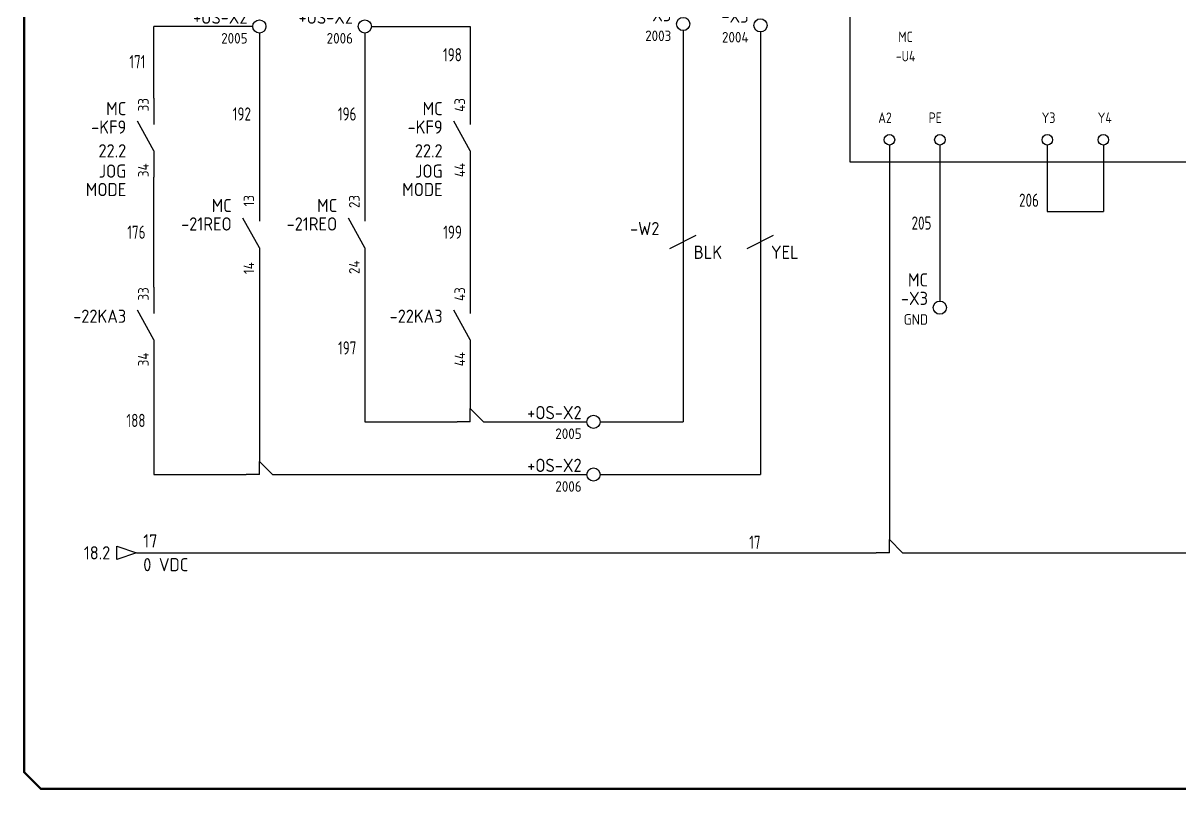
# Model space of a CAD drawing. Header units: millimetres. Extents: x 0 to 840, y 0 to 593.
# Drawn here: x 0.4 to 439.1, y 0.4 to 291.2 of the extents above; entities that cross this region are included whole.
import ezdxf
from ezdxf.enums import TextEntityAlignment as Align

# ---------------------------------------------------------------- set-up
doc = ezdxf.new("R2010")
doc.units = ezdxf.units.MM
doc.header["$LTSCALE"] = 10
doc.header["$MEASUREMENT"] = 0
for name, color, linetype in [('DESC', 150, 'Continuous'), ('DESCCHILD', 7, 'Continuous'), ('GRN_1.0mm^2', 3, 'Continuous'), ('GRN_2.5mm^2', 3, 'Continuous'), ('GRY_1.5mm^2', 9, 'Continuous'), ('LOC', 8, 'Continuous'), ('MISC', 7, 'Continuous'), ('RED_1.0mm^2', 1, 'Continuous'), ('SYMS', 7, 'Continuous'), ('TAGS', 150, 'Continuous'), ('TERMS', 123, 'Continuous'), ('TITLE', 7, 'Continuous'), ('WIRENO', 72, 'Continuous'), ('WIREREF_DEST', 52, 'Continuous'), ('XREF', 7, 'Continuous'), ('XREFCHILD', 134, 'Continuous'), ('YEL_1.0mm^2', 2, 'Continuous')]:
    doc.layers.add(name, color=color, linetype=linetype)
doc.styles.add('ITALIC', font='ITALIC')
doc.styles.add('SIMPLEX', font='simplex')
doc.styles.add('WD_IEC', font='isocp2.shx', dxfattribs={"width": 0.9, "height": 4})

# ---------------------------------------------------------------- blocks, each defined once
blk = doc.blocks.new('VDV1_25')
for p, q in [((237.14, 48.12), (237.14, 51.12)), ((256.39, 48.12), (256.39, 51.12)), ((277.39, 48.12), (277.39, 51.12)), ((298.39, 48.12), (298.39, 51.12)), ((237.14, 30.12), (232.64, 48.12)), ((256.39, 30.12), (251.89, 48.12)), ((277.39, 30.12), (272.89, 48.12)), ((298.39, 30.12), (293.89, 48.12)), ((237.14, 27.12), (237.14, 30.12)), ((256.39, 27.12), (256.39, 30.12)), ((277.39, 27.12), (277.39, 30.12)), ((298.39, 27.12), (298.39, 30.12))]:
    blk.add_line(p, q)
for centre in [(14.88, 72.25), (34.25, 72.25), (55.25, 72.25), (74.38, 72.25), (95.62, 72.25), (116.62, 72.25), (158.62, 72.25), (197.12, 72.25), (217.78, 72.26), (237.14, 72.25), (256.5, 72.25), (277.38, 72.25), (298.62, 72.25), (319.62, 72.25), (14.88, 8.5), (34, 8.5), (74.75, 8.5), (96, 8.5), (237.12, 8.5), (256.25, 8.5), (277.5, 8.5), (298.38, 8.5), (320, 8.5)]:
    blk.add_circle(centre, 2)
at = {"layer": 'SYMS'}
for p, q in [((0, 80.75), (337, 80.75)), ((0, 0), (0, 80.75)), ((337, 80.75), (337, 0)), ((237.14, 51.12), (237.14, 70.25)), ((256.39, 51.12), (256.39, 70.25)), ((277.39, 51.12), (277.39, 70.25)), ((298.39, 51.12), (298.39, 70.25)), ((237.14, 27.12), (237.12, 10.5)), ((256.39, 27.12), (256.38, 10.5)), ((277.39, 27.12), (277.38, 10.5)), ((298.39, 27.12), (298.38, 10.5)), ((337, 0), (0, 0))]:
    blk.add_line(p, q, dxfattribs=at)
at = {"style": 'WD_IEC', "flags": 1}
for tag, p, height in [('X4TERM01', (12.88, 72.25), 0.256), ('X2TERM01', (14.88, 74.25), 0.256), ('X2TERM02', (34.25, 74.25), 0.256), ('X2TERM03', (55.25, 74.25), 0.256), ('X2TERM04', (74.38, 74.25), 0.256), ('X2TERM05', (95.62, 74.25), 0.256), ('X2TERM06', (116.62, 74.25), 0.256), ('X2TERM07', (158.62, 74.25), 0.256), ('X2TERM08', (197.12, 74.25), 0.256), ('X2TERM09', (217.78, 74.26), 0.256), ('X2TERM10', (237.14, 74.25), 0.256), ('X2TERM11', (256.5, 74.25), 0.256), ('X2TERM12', (277.38, 74.25), 0.256), ('X2TERM13', (298.62, 74.25), 0.256), ('X2TERM14', (319.62, 74.25), 0.256), ('X1TERM14', (321.62, 72.25), 0.256), ('X4TERM15', (12.88, 8.5), 0.256), ('X8TERM15', (14.88, 6.5), 0.256), ('X8TERM16', (34, 6.5), 0.256), ('X8TERM17', (74.75, 6.5), 0.256), ('X8TERM18', (96, 6.5), 0.256), ('X8TERM19', (237.12, 6.5), 0.256), ('X8TERM20', (256.25, 6.5), 0.256), ('X8TERM21', (277.5, 6.5), 0.256), ('X8TERM22', (298.38, 6.5), 0.256), ('X8TERM23', (320, 6.5), 0.256), ('X1TERM23', (322, 8.5), 0.256), ('FAMILY', (0, 0), 0.02), ('CAT', (0, 0), 0.02), ('MFG', (0, 0), 0.02), ('ASSYCODE', (0, 0), 0.02)]:
    blk.add_attdef(tag, p, '', height=height, dxfattribs=at)
at = {"style": 'WD_IEC'}
for tag, p in [('DESC1', (345.5, 44.62)), ('DESC2', (345.5, 38.25)), ('INST', (347.85, 24.39)), ('LOC', (347.97, 17.09))]:
    blk.add_attdef(tag, p, '', height=4, dxfattribs=at)
blk.add_attdef('TAG1', text='', height=4, dxfattribs=at).set_placement((21, 38.25), align=Align.CENTER)
at = {"layer": 'SYMS', "style": 'WD_IEC'}
for tag, p in [('TERM01', (12.88, 61.62)), ('TERM02', (32.12, 61.62)), ('TERM03', (53.12, 61.62)), ('TERM04', (72.25, 61.62)), ('TERM05', (93.5, 61.62)), ('TERM06', (114.5, 61.62)), ('TERM07', (156.5, 61.62)), ('TERM08', (195, 61.62)), ('TERM09', (213.07, 61.62)), ('TERM10', (229.88, 61.62)), ('TERM11', (247.95, 61.62)), ('TERM12', (268.83, 61.62)), ('TERM13', (289.63, 61.62)), ('TERM14', (317.5, 61.62)), ('TERM15', (10.62, 14.88)), ('TERM16', (29.75, 14.88)), ('TERM17', (72.62, 14.88)), ('TERM18', (93.88, 14.88)), ('TERM19', (230.02, 14.88)), ('TERM20', (248.18, 14.88)), ('TERM21', (268.83, 14.88)), ('TERM22', (289.75, 14.88)), ('TERM23', (317.88, 14.88))]:
    blk.add_attdef(tag, p, '', height=4, dxfattribs=at)
blk = doc.blocks.new('acade_title')
at = {"layer": 'TITLE', "const_width": 0.784}
blk.add_lwpolyline([(765.79, 7.07), (765.79, 586.36), (759.5, 592.64), (7.07, 592.64), (0.79, 586.36), (0.79, 7.07), (7.07, 0.79), (759.5, 0.79)], close=True, dxfattribs=at)
at = {"layer": 'TITLE', "color": 1, "style": 'ITALIC'}
for tag, height, p in [('TITLE#1', 3, (806.47, 85.58)), ('TITLE#2', 3, (806.47, 80.5)), ('TITLE#3', 3, (806.47, 75.41)), ('TITLE#4', 3, (806.47, 70.33)), ('DWG#', 4, (806.47, 20.76))]:
    blk.add_attdef(tag, text='', height=height, dxfattribs=at).set_placement(p, align=Align.CENTER)
at = {"layer": 'TITLE', "color": 1, "style": 'SIMPLEX'}
blk.add_attdef('CAD#', (772.63, 49.19), '', height=2.5, rotation=90, dxfattribs=at)
at = {"layer": 'TITLE', "color": 1}
for tag, p, height, style in [('ENGINEER', (783.37, 49.19), 2.5, 'ITALIC'), ('CHKDBY', (813.2, 49.2), 2.5, 'ITALIC'), ('JOB#', (789.06, 41.3), 2.5, 'SIMPLEX'), ('DRAWNBY', (814.95, 41.3), 2.5, 'ITALIC'), ('SCALE', (786.29, 33.76), 2.5, 'SIMPLEX'), ('DATE', (812.8, 33.76), 2.5, 'SIMPLEX'), ('SHTS', (815.9, 6.29), 4, 'ITALIC')]:
    blk.add_attdef(tag, p, '', height=height, dxfattribs=dict(at, style=style))
at = {"layer": 'TITLE', "color": 1, "style": 'ITALIC'}
blk.add_attdef('SH#', text='', height=4, dxfattribs=at).set_placement((799.54, 6.29), align=Align.RIGHT)
at = {"layer": 'TITLE', "color": 7, "flags": 9}
blk.add_attdef('WD_TB', (782.91, 0.79), '', height=3.14, dxfattribs=at)
blk = doc.blocks.new('VCR21')
for p, q in [((0, 7.5), (0, 2.5)), ((0, -2.5), (-3.12, 3.12)), ((0, -2.5), (0, -7.5))]:
    blk.add_line(p, q)
at = {"style": 'WD_IEC'}
for tag, p in [('INST', (-5.25, 6.75)), ('LOC', (-5.25, 3.75)), ('TAG2', (-5.25, 0.75)), ('XREF', (-5.25, -3.75)), ('DESC1', (-5.25, -6.75)), ('DESC2', (-5.25, -9.75)), ('DESC3', (-5.25, -12.75))]:
    blk.add_attdef(tag, text='', height=2.5, dxfattribs=at).set_placement(p, align=Align.RIGHT)
blk.add_attdef('TERM01', text='', height=2, rotation=90, dxfattribs=at).set_placement((-1, 7.5), align=Align.RIGHT)
at = {"style": 'WD_IEC', "flags": 1}
for tag, p, height in [('X2TERM01', (0, 7.5), 0.32), ('X4LINK', (-2.75, 0), 0.32), ('X1LINK', (-0.5, 0), 0.32), ('CONTACT', (4, -3.5), 1), ('FAMILY', (4, -5), 1), ('COMMON', (5.25, -4.75), 1), ('X8TERM02', (0, -7.5), 0.32)]:
    blk.add_attdef(tag, p, '', height=height, dxfattribs=at)
at = {"style": 'WD_IEC'}
blk.add_attdef('TERM02', (-1, -7.5), '', height=2, rotation=90, dxfattribs=at)
blk = doc.blocks.new('HA1D3')
blk.add_lwpolyline([(0, 0), (-3.75, -1.25), (-3.75, 1.25)], close=True)
at = {"style": 'WD_IEC', "flags": 1}
blk.add_attdef('SIGCODE', text='', height=1, dxfattribs=at).set_placement((-2.5, 1.8), align=Align.RIGHT)
at = {"style": 'WD_IEC'}
for tag, p, height, flags in [('WIRENO', (1.25, 1), 2.5, 8), ('X1TERM01', (0, 0), 0.32, 1)]:
    blk.add_attdef(tag, p, '', height=height, dxfattribs=dict(at, flags=flags))
blk.add_attdef('XREF', text='', height=2.5, dxfattribs=at).set_placement((-5, 0), align=Align.MIDDLE_RIGHT)
blk.add_attdef('DESC1', text='', height=2.5, dxfattribs=at).set_placement((1.25, -1), align=Align.TOP_LEFT)
blk = doc.blocks.new('VT0002')
blk.add_circle((0, 0), 1.25)
at = {"style": 'WD_IEC', "flags": 1}
for tag, p, height in [('ASSYCODE', (2.75, 10.75), 1), ('CATDESC', (2.75, 9.25), 1), ('MFG', (2.75, 7.25), 1.5), ('CAT', (2.75, 4.75), 1.5), ('X2PIN01', (0, 2.25), 0.25), ('X4PIN01', (-1.25, 1), 0.25), ('X4TERM01', (-1.25, 0), 0.25), ('X4TERMDESC01', (-1.25, 0.5), 0.4), ('STRIPSEQ', (0, 0), 0.025), ('X2TERM01', (0, 1.25), 0.25), ('X8PIN01', (0, -0.25), 0.25), ('X2TERMDESC01', (0, 1.75), 0.4), ('X1PIN01', (1.25, 1), 0.25), ('X1TERM01', (1.25, 0), 0.25), ('X1TERMDESC01', (1.25, 0.5), 0.4), ('LINKTERM', (0, -0.04), 0.025), ('X8TERM01', (0, -1.25), 0.25), ('X8TERMDESC01', (0, -0.75), 0.4)]:
    blk.add_attdef(tag, p, '', height=height, dxfattribs=at)
at = {"style": 'WD_IEC'}
for tag, p in [('INST', (-2.25, 6.5)), ('LOC', (-2.25, 3.5)), ('DESC1', (-2.25, -6.25)), ('DESC2', (-2.25, -9.25)), ('DESC3', (-2.25, -12.25))]:
    blk.add_attdef(tag, text='', height=2.5, dxfattribs=at).set_placement(p, align=Align.RIGHT)
at = {"style": 'WD_IEC', "flags": 8}
for tag, height, p in [('TAGSTRIP', 2.5, (-2.25, 0.5)), ('TERM01', 2, (-2.25, -3.25))]:
    blk.add_attdef(tag, text='', height=height, dxfattribs=at).set_placement(p, align=Align.RIGHT)
blk = doc.blocks.new('VT1002')
blk.add_circle((0, 0), 1.25)
at = {"style": 'WD_IEC', "flags": 1}
for tag, p, height in [('ASSYCODE', (2.75, 10.75), 1), ('CATDESC', (2.75, 9.25), 1), ('MFG', (2.75, 7.25), 1.5), ('CAT', (2.75, 4.75), 1.5), ('X2PIN01', (0, 2.25), 0.25), ('X4PIN01', (-1.25, 1), 0.25), ('X4TERM01', (-1.25, 0), 0.25), ('X4TERMDESC01', (-1.25, 0.5), 0.4), ('STRIPSEQ', (0, 0), 0.025), ('X2TERM01', (0, 1.25), 0.25), ('X8PIN01', (0, -0.25), 0.25), ('X2TERMDESC01', (0, 1.75), 0.4), ('X1PIN01', (1.25, 1), 0.25), ('X1TERM01', (1.25, 0), 0.25), ('X1TERMDESC01', (1.25, 0.5), 0.4), ('LINKTERM', (0, -0.04), 0.025), ('X8TERM01', (0, -1.25), 0.25), ('X8TERMDESC01', (0, -0.75), 0.4)]:
    blk.add_attdef(tag, p, '', height=height, dxfattribs=at)
at = {"style": 'WD_IEC'}
for tag, p in [('INST', (-2.25, 6.5)), ('LOC', (-2.25, 3.5)), ('DESC1', (-2.25, -6.25)), ('DESC2', (-2.25, -9.25)), ('DESC3', (-2.25, -12.25))]:
    blk.add_attdef(tag, text='', height=2.5, dxfattribs=at).set_placement(p, align=Align.RIGHT)
at = {"style": 'WD_IEC', "flags": 8}
for tag, height, p in [('TAGSTRIP', 2.5, (-2.25, 0.5)), ('TERM01', 2, (-2.25, -3.25))]:
    blk.add_attdef(tag, text='', height=height, dxfattribs=at).set_placement(p, align=Align.RIGHT)
blk = doc.blocks.new('WD_WNH')
at = {"linetype": 'Continuous', "style": 'WD_IEC', "width": 0.8}
blk.add_attdef('WIRENO', text='', height=2.5, dxfattribs=at).set_placement((0, 0.75), align=Align.CENTER)
at = {"style": 'WD_IEC', "flags": 1}
for tag, p in [('W08USER', (0, 0.375)), ('W04USER', (0, 0.875)), ('W05USER', (0, 0.75)), ('W09USER', (0, 0.25)), ('W03USER', (0, 1)), ('W06USER', (0, 0.625)), ('W07USER', (0, 0.5)), ('W02USER', (0, 1.125)), ('W01USER', (0, 1.25)), ('W10USER', (0, 0.125))]:
    blk.add_attdef(tag, text='', height=0.08, dxfattribs=at).set_placement(p, align=Align.CENTER)
blk = doc.blocks.new('WD_WNV')
at = {"linetype": 'Continuous', "style": 'WD_IEC', "width": 0.8}
blk.add_attdef('WIRENO', text='', height=2.5, dxfattribs=at).set_placement((-1.6, 0), align=Align.MIDDLE_RIGHT)
at = {"style": 'WD_IEC', "flags": 1}
for tag, p in [('W08USER', (-1, 0.375)), ('W04USER', (-1, 0.875)), ('W05USER', (-1, 0.75)), ('W09USER', (-1, 0.25)), ('W03USER', (-1, 1)), ('W06USER', (-1, 0.625)), ('W07USER', (-1, 0.5)), ('W02USER', (-1, 1.125)), ('W01USER', (-1, 1.25)), ('W10USER', (-1, 0.125))]:
    blk.add_attdef(tag, text='', height=0.08, dxfattribs=at).set_placement(p, align=Align.CENTER)
blk = doc.blocks.new('VW01')
for p, q in [((-2.5, -1.25), (2.5, 1.25)), ((0, 1.25), (0, -1.25))]:
    blk.add_line(p, q)
at = {"style": 'WD_IEC', "flags": 1}
for tag, p in [('INST', (-4.5, 7.25)), ('LOC', (-4.5, 4.25)), ('XREF', (-4.5, -3.75)), ('DESC1', (-4.5, -6.75)), ('DESC2', (-4.5, -9.75)), ('DESC3', (-4.5, -12.75))]:
    blk.add_attdef(tag, text='', height=2.5, dxfattribs=at).set_placement(p, align=Align.RIGHT)
at = {"style": 'WD_IEC'}
blk.add_attdef('TAG1', text='', height=2.5, dxfattribs=at).set_placement((-4.5, 1.25), align=Align.RIGHT)
at = {"style": 'WD_IEC', "flags": 1}
for tag, p, height in [('X4LINK', (-1, 0), 0.32), ('X2TERM01', (0, 1.25), 0.32), ('X1LINK', (1, 0), 0.32), ('X8TERM01', (0, -1.25), 0.32), ('MFG', (3.06, -7.26), 1), ('CAT', (3.06, -8.76), 1), ('ASSYCODE', (3.06, -10.26), 1), ('FAMILY', (3.06, -11.76), 1), ('CATDESC', (3.06, -13.26), 1)]:
    blk.add_attdef(tag, p, '', height=height, dxfattribs=at)
at = {"style": 'WD_IEC'}
blk.add_attdef('RATING1', text='', height=2.5, dxfattribs=at).set_placement((2, -2), align=Align.MIDDLE_LEFT)
blk = doc.blocks.new('VW02')
for p, q in [((-2.5, -1.25), (2.5, 1.25)), ((0, 1.25), (0, -1.25))]:
    blk.add_line(p, q)
at = {"style": 'WD_IEC', "flags": 1}
for tag, p in [('INST', (-4.5, 7.25)), ('LOC', (-4.5, 4.25)), ('XREF', (-4.5, -3.75)), ('DESC1', (-4.5, -6.75)), ('DESC2', (-4.5, -9.75)), ('DESC3', (-4.5, -12.75))]:
    blk.add_attdef(tag, text='', height=2.5, dxfattribs=at).set_placement(p, align=Align.RIGHT)
at = {"style": 'WD_IEC'}
blk.add_attdef('TAG2', text='', height=2.5, dxfattribs=at).set_placement((-4.5, 1.25), align=Align.RIGHT)
at = {"style": 'WD_IEC', "flags": 1}
for tag, p, height in [('X4LINK', (-1, 0), 0.32), ('X2TERM01', (0, 1.25), 0.32), ('X1LINK', (1, 0), 0.32), ('X8TERM01', (0, -1.25), 0.32), ('FAMILY', (3.06, -11.76), 1)]:
    blk.add_attdef(tag, p, '', height=height, dxfattribs=at)
at = {"style": 'WD_IEC'}
blk.add_attdef('RATING1', text='', height=2.5, dxfattribs=at).set_placement((2, -2), align=Align.MIDDLE_LEFT)
blk = doc.blocks.new('HT0002')
blk.add_circle((0, 0), 1.25)
at = {"style": 'WD_IEC', "flags": 1}
for tag, p, height in [('ASSYCODE', (2.75, 10.75), 1), ('CATDESC', (2.75, 9.25), 1), ('MFG', (2.75, 7.25), 1.5), ('CAT', (2.75, 4.75), 1.5), ('X2PIN01', (0, 2.25), 0.25), ('X4PIN01', (-1.25, 1), 0.25), ('X4TERM01', (-1.25, 0), 0.25), ('X4TERMDESC01', (-1.25, 0.5), 0.4), ('STRIPSEQ', (0, 0), 0.025), ('X2TERM01', (0, 1.25), 0.25), ('X8PIN01', (0, -0.25), 0.25), ('X2TERMDESC01', (0, 1.75), 0.4), ('X1PIN01', (1.25, 1), 0.25), ('X1TERM01', (1.25, 0), 0.25), ('X1TERMDESC01', (1.25, 0.5), 0.4), ('LINKTERM', (0, -0.04), 0.025), ('X8TERM01', (0, -1.25), 0.25), ('X8TERMDESC01', (0, -0.75), 0.4)]:
    blk.add_attdef(tag, p, '', height=height, dxfattribs=at)
at = {"style": 'WD_IEC'}
for tag, p in [('INST', (-2.25, 6.5)), ('LOC', (-2.25, 3.5)), ('DESC1', (-2.25, -6.25)), ('DESC2', (-2.25, -9.25)), ('DESC3', (-2.25, -12.25))]:
    blk.add_attdef(tag, text='', height=2.5, dxfattribs=at).set_placement(p, align=Align.RIGHT)
at = {"style": 'WD_IEC', "flags": 8}
for tag, height, p in [('TAGSTRIP', 2.5, (-2.25, 0.5)), ('TERM01', 2, (-2.25, -3.25))]:
    blk.add_attdef(tag, text='', height=height, dxfattribs=at).set_placement(p, align=Align.RIGHT)
blk = doc.blocks.new('VT0_124')
for p, q in [((0, 0), (0, 2.5)), ((0, 2.5), (2.5, 0)), ((0, 0), (-2.5, 0))]:
    blk.add_line(p, q)
at = {"style": 'WD_IEC', "flags": 1}
for tag, p in [('X2TERM01', (0, 2.5)), ('X4TERM01', (-2.5, 0)), ('WDWSEQ', (1.6, 1.48)), ('X1TERM01', (2.5, 0))]:
    blk.add_attdef(tag, p, '', height=0.4, dxfattribs=at)

msp = doc.modelspace()

# ---------------------------------------------------------------- linework, layer by layer
at = {"layer": 'GRN_1.0mm^2'}
for p, q in [((328.98, 244.99), (328.98, 95.32)), ((348.1, 244.99), (348.1, 185.84))]:
    msp.add_line(p, q, dxfattribs=at)
at = {"layer": 'GRN_2.5mm^2'}
for p, q in [((43.45, 90.32), (323.98, 90.32)), ((333.98, 90.32), (545, 90.32))]:
    msp.add_line(p, q, dxfattribs=at)
at = {"layer": 'GRY_1.5mm^2'}
for p, q in [((388.85, 244.99), (388.85, 219.82)), ((410.1, 244.99), (410.1, 219.82)), ((388.85, 219.82), (410.1, 219.82))]:
    msp.add_line(p, q, dxfattribs=at)
at = {"layer": 'RED_1.0mm^2'}
for p, q in [((50, 262.82), (50, 290)), ((87.5, 290), (50, 290)), ((132.5, 290), (170, 290)), ((170, 290), (170, 262.82)), ((90, 287.5), (90, 226.07)), ((130, 287.5), (130, 226.07)), ((250.72, 288.43), (250.72, 210.82)), ((50, 191.07), (50, 232.82)), ((170, 232.82), (170, 191.07)), ((250.72, 205.82), (250.72, 140)), ((90, 196.07), (90, 125)), ((130, 196.07), (130.01, 140)), ((50, 161.07), (50, 120)), ((170, 161.07), (170, 145)), ((130.01, 140), (165, 140)), ((175, 140), (214.23, 140)), ((219.23, 140), (250.72, 140)), ((50, 120), (85, 120)), ((95, 120), (214.23, 120))]:
    msp.add_line(p, q, dxfattribs=at)
at = {"layer": 'YEL_1.0mm^2'}
for p, q in [((280.03, 287.9), (280.03, 210.82)), ((280.03, 205.82), (280.03, 120)), ((219.23, 120), (280.03, 120))]:
    msp.add_line(p, q, dxfattribs=at)

# ---------------------------------------------------------------- block references
at = {"layer": 'GRN_2.5mm^2', "xscale": 2, "yscale": 2, "zscale": 2}
msp.add_blockref('VT0_124', (328.98, 90.32), dxfattribs=at)
at = {"layer": 'RED_1.0mm^2', "xscale": 2, "yscale": 2, "zscale": 2}
for p in [(170, 140), (90, 120)]:
    msp.add_blockref('VT0_124', p, dxfattribs=at)
at = {"layer": 'SYMS'}
msp.add_blockref('acade_title', (0, 0), dxfattribs=at)
ref = msp.add_blockref('VDV1_25', (314.1, 238.49), dxfattribs=at)
ref.add_attrib('TERM10', '13', (543.98, 300.11), dxfattribs={"layer": 'TERMS', "height": 4, "style": 'WD_IEC', "width": 0.9})
ref.add_attrib('TERM23', '34', (631.98, 253.36), dxfattribs={"layer": 'TERMS', "height": 4, "style": 'WD_IEC', "width": 0.9})
ref.add_attrib('TERM22', '68', (603.85, 253.36), dxfattribs={"layer": 'TERMS', "height": 4, "style": 'WD_IEC', "width": 0.9})
ref.add_attrib('TERM21', '58', (582.93, 253.36), dxfattribs={"layer": 'TERMS', "height": 4, "style": 'WD_IEC', "width": 0.9})
ref.add_attrib('TERM20', '24', (562.28, 253.36), dxfattribs={"layer": 'TERMS', "height": 4, "style": 'WD_IEC', "width": 0.9})
ref.add_attrib('TERM19', '14', (544.13, 253.36), dxfattribs={"layer": 'TERMS', "height": 4, "style": 'WD_IEC', "width": 0.9})
ref.add_attrib('TERM18', 'Y4', (407.98, 253.36), dxfattribs={"layer": 'TERMS', "height": 4, "style": 'WD_IEC', "width": 0.9})
ref.add_attrib('TERM17', 'Y3', (386.73, 253.36), dxfattribs={"layer": 'TERMS', "height": 4, "style": 'WD_IEC', "width": 0.9})
ref.add_attrib('TERM16', 'PE', (343.85, 253.36), dxfattribs={"layer": 'TERMS', "height": 4, "style": 'WD_IEC', "width": 0.9})
ref.add_attrib('TERM15', 'A2', (324.73, 253.36), dxfattribs={"layer": 'TERMS', "height": 4, "style": 'WD_IEC', "width": 0.9})
ref.add_attrib('TERM14', '33', (631.6, 300.11), dxfattribs={"layer": 'TERMS', "height": 4, "style": 'WD_IEC', "width": 0.9})
ref.add_attrib('TERM13', '67', (603.73, 300.11), dxfattribs={"layer": 'TERMS', "height": 4, "style": 'WD_IEC', "width": 0.9})
ref.add_attrib('TERM12', '57', (582.93, 300.11), dxfattribs={"layer": 'TERMS', "height": 4, "style": 'WD_IEC', "width": 0.9})
ref.add_attrib('TERM11', '23', (562.05, 300.11), dxfattribs={"layer": 'TERMS', "height": 4, "style": 'WD_IEC', "width": 0.9})
ref.add_attrib('TERM09', 'S33', (527.17, 300.11), dxfattribs={"layer": 'TERMS', "height": 4, "style": 'WD_IEC', "width": 0.9})
ref.add_attrib('TERM08', 'Y2', (509.1, 300.11), dxfattribs={"layer": 'TERMS', "height": 4, "style": 'WD_IEC', "width": 0.9})
ref.add_attrib('TERM07', 'Y1', (470.6, 300.11), dxfattribs={"layer": 'TERMS', "height": 4, "style": 'WD_IEC', "width": 0.9})
ref.add_attrib('TERM06', 'S22', (428.6, 300.11), dxfattribs={"layer": 'TERMS', "height": 4, "style": 'WD_IEC', "width": 0.9})
ref.add_attrib('TERM05', 'S21', (407.6, 300.11), dxfattribs={"layer": 'TERMS', "height": 4, "style": 'WD_IEC', "width": 0.9})
ref.add_attrib('TERM04', 'S12', (386.35, 300.11), dxfattribs={"layer": 'TERMS', "height": 4, "style": 'WD_IEC', "width": 0.9})
ref.add_attrib('TERM03', 'B1', (367.23, 300.11), dxfattribs={"layer": 'TERMS', "height": 4, "style": 'WD_IEC', "width": 0.9})
ref.add_attrib('TERM02', 'S11', (346.23, 300.11), dxfattribs={"layer": 'TERMS', "height": 4, "style": 'WD_IEC', "width": 0.9})
ref.add_attrib('TERM01', 'A1', (326.98, 300.11), dxfattribs={"layer": 'TERMS', "height": 4, "style": 'WD_IEC', "width": 0.9})
ref.add_attrib('DESC1', 'XPS-AT', (659.6, 283.11), dxfattribs={"layer": 'DESC', "height": 4, "style": 'WD_IEC', "width": 0.9})
ref.add_attrib('LOC', 'MC', (332.34, 284.05), dxfattribs={"layer": 'LOC', "height": 4, "style": 'WD_IEC', "width": 0.9})
ref.add_attrib('DESC2', 'EMERGENCY STOP RELAY', (659.6, 276.74), dxfattribs={"layer": 'DESC', "height": 4, "style": 'WD_IEC', "width": 0.9})
ref.add_attrib('TAG1', '-U4', dxfattribs={"layer": 'TAGS', "height": 4, "style": 'WD_IEC', "width": 0.9}).set_placement((335.1, 276.74), align=Align.CENTER)
ref = msp.add_blockref('VT1002', (90, 290), dxfattribs=dict(at, xscale=2, yscale=2, zscale=2))
ref.add_attrib('TERM01', '2005', dxfattribs={"layer": 'TERMS', "height": 4, "style": 'WD_IEC', "flags": 8}).set_placement((85.5, 283.5), align=Align.RIGHT)
ref.add_attrib('LOC', 'OS', dxfattribs={"layer": 'LOC', "height": 5, "style": 'WD_IEC'}).set_placement((85.5, 298), align=Align.RIGHT)
ref.add_attrib('TAGSTRIP', '+OS-X2', dxfattribs={"layer": 'TAGS', "height": 5, "style": 'WD_IEC', "flags": 8}).set_placement((85.5, 291), align=Align.RIGHT)
ref = msp.add_blockref('VT1002', (130, 290), dxfattribs=dict(at, xscale=2, yscale=2, zscale=2))
ref.add_attrib('TERM01', '2006', dxfattribs={"layer": 'TERMS', "height": 4, "style": 'WD_IEC', "flags": 8}).set_placement((125.5, 283.5), align=Align.RIGHT)
ref.add_attrib('LOC', 'OS', dxfattribs={"layer": 'LOC', "height": 5, "style": 'WD_IEC'}).set_placement((125.5, 298), align=Align.RIGHT)
ref.add_attrib('TAGSTRIP', '+OS-X2', dxfattribs={"layer": 'TAGS', "height": 5, "style": 'WD_IEC', "flags": 8}).set_placement((125.5, 291), align=Align.RIGHT)
ref = msp.add_blockref('VT1002', (250.72, 290.93), dxfattribs=dict(at, xscale=2, yscale=2, zscale=2))
ref.add_attrib('TERM01', '2003', dxfattribs={"layer": 'TERMS', "height": 4, "style": 'WD_IEC', "flags": 8}).set_placement((246.22, 284.43), align=Align.RIGHT)
ref.add_attrib('LOC', 'MC', dxfattribs={"layer": 'LOC', "height": 5, "style": 'WD_IEC'}).set_placement((246.22, 298.93), align=Align.RIGHT)
ref.add_attrib('TAGSTRIP', '-X3', dxfattribs={"layer": 'TAGS', "height": 5, "style": 'WD_IEC', "flags": 8}).set_placement((246.22, 291.93), align=Align.RIGHT)
ref = msp.add_blockref('VT1002', (280.03, 290.4), dxfattribs=dict(at, xscale=2, yscale=2, zscale=2))
ref.add_attrib('TERM01', '2004', dxfattribs={"layer": 'TERMS', "height": 4, "style": 'WD_IEC', "flags": 8}).set_placement((275.53, 283.9), align=Align.RIGHT)
ref.add_attrib('LOC', 'MC', dxfattribs={"layer": 'LOC', "height": 5, "style": 'WD_IEC'}).set_placement((275.53, 298.4), align=Align.RIGHT)
ref.add_attrib('TAGSTRIP', '-X3', dxfattribs={"layer": 'TAGS', "height": 5, "style": 'WD_IEC', "flags": 8}).set_placement((275.53, 291.4), align=Align.RIGHT)
ref = msp.add_blockref('VCR21', (50, 247.82), dxfattribs=dict(at, xscale=2, yscale=2, zscale=2))
ref.add_attrib('TERM02', '34', (48, 232.82), dxfattribs={"layer": 'TERMS', "height": 4, "rotation": 90, "style": 'WD_IEC'})
ref.add_attrib('TERM01', '33', dxfattribs={"layer": 'TERMS', "height": 4, "rotation": 90, "style": 'WD_IEC'}).set_placement((48, 262.82), align=Align.RIGHT)
ref.add_attrib('XREF', '22.2', dxfattribs={"layer": 'XREFCHILD', "height": 5, "style": 'WD_IEC'}).set_placement((39.5, 240.32), align=Align.RIGHT)
ref.add_attrib('DESC2', 'MODE', dxfattribs={"layer": 'DESCCHILD', "height": 5, "style": 'WD_IEC'}).set_placement((39.5, 225.62), align=Align.RIGHT)
ref.add_attrib('DESC1', 'JOG', dxfattribs={"layer": 'DESCCHILD', "height": 5, "style": 'WD_IEC'}).set_placement((39.5, 232.62), align=Align.RIGHT)
ref.add_attrib('LOC', 'MC', dxfattribs={"layer": 'LOC', "height": 5, "style": 'WD_IEC'}).set_placement((39.5, 256.32), align=Align.RIGHT)
ref.add_attrib('TAG2', '-KF9', dxfattribs={"layer": 'TAGS', "height": 5, "style": 'WD_IEC'}).set_placement((39.5, 249.32), align=Align.RIGHT)
ref = msp.add_blockref('VCR21', (170, 247.82), dxfattribs=dict(at, xscale=2, yscale=2, zscale=2))
ref.add_attrib('TERM02', '44', (168, 232.82), dxfattribs={"layer": 'TERMS', "height": 4, "rotation": 90, "style": 'WD_IEC'})
ref.add_attrib('TERM01', '43', dxfattribs={"layer": 'TERMS', "height": 4, "rotation": 90, "style": 'WD_IEC'}).set_placement((168, 262.82), align=Align.RIGHT)
ref.add_attrib('XREF', '22.2', dxfattribs={"layer": 'XREFCHILD', "height": 5, "style": 'WD_IEC'}).set_placement((159.5, 240.32), align=Align.RIGHT)
ref.add_attrib('DESC2', 'MODE', dxfattribs={"layer": 'DESCCHILD', "height": 5, "style": 'WD_IEC'}).set_placement((159.5, 225.62), align=Align.RIGHT)
ref.add_attrib('DESC1', 'JOG', dxfattribs={"layer": 'DESCCHILD', "height": 5, "style": 'WD_IEC'}).set_placement((159.5, 232.62), align=Align.RIGHT)
ref.add_attrib('LOC', 'MC', dxfattribs={"layer": 'LOC', "height": 5, "style": 'WD_IEC'}).set_placement((159.5, 256.32), align=Align.RIGHT)
ref.add_attrib('TAG2', '-KF9', dxfattribs={"layer": 'TAGS', "height": 5, "style": 'WD_IEC'}).set_placement((159.5, 249.32), align=Align.RIGHT)
ref = msp.add_blockref('VCR21', (90, 211.07), dxfattribs=dict(at, xscale=2, yscale=2, zscale=2))
ref.add_attrib('TERM02', '14', (88, 196.07), dxfattribs={"layer": 'TERMS', "height": 4, "rotation": 90, "style": 'WD_IEC'})
ref.add_attrib('TERM01', '13', dxfattribs={"layer": 'TERMS', "height": 4, "rotation": 90, "style": 'WD_IEC'}).set_placement((88, 226.07), align=Align.RIGHT)
ref.add_attrib('LOC', 'MC', dxfattribs={"layer": 'LOC', "height": 5, "style": 'WD_IEC'}).set_placement((79.5, 219.57), align=Align.RIGHT)
ref.add_attrib('TAG2', '-21REO', dxfattribs={"layer": 'TAGS', "height": 5, "style": 'WD_IEC'}).set_placement((79.5, 212.57), align=Align.RIGHT)
ref = msp.add_blockref('VCR21', (130, 211.07), dxfattribs=dict(at, xscale=2, yscale=2, zscale=2))
ref.add_attrib('TERM02', '24', (128, 196.07), dxfattribs={"layer": 'TERMS', "height": 4, "rotation": 90, "style": 'WD_IEC'})
ref.add_attrib('TERM01', '23', dxfattribs={"layer": 'TERMS', "height": 4, "rotation": 90, "style": 'WD_IEC'}).set_placement((128, 226.07), align=Align.RIGHT)
ref.add_attrib('LOC', 'MC', dxfattribs={"layer": 'LOC', "height": 5, "style": 'WD_IEC'}).set_placement((119.5, 219.57), align=Align.RIGHT)
ref.add_attrib('TAG2', '-21REO', dxfattribs={"layer": 'TAGS', "height": 5, "style": 'WD_IEC'}).set_placement((119.5, 212.57), align=Align.RIGHT)
ref = msp.add_blockref('VW01', (250.72, 208.32), dxfattribs=dict(at, xscale=2, yscale=2, zscale=2))
ref.add_attrib('RATING1', 'BLK', dxfattribs={"layer": 'MISC', "height": 5, "style": 'WD_IEC'}).set_placement((254.72, 204.32), align=Align.MIDDLE_LEFT)
ref.add_attrib('TAG1', '-W2', dxfattribs={"layer": 'TAGS', "height": 5, "style": 'WD_IEC'}).set_placement((241.72, 210.82), align=Align.RIGHT)
ref = msp.add_blockref('VW02', (280.03, 208.32), dxfattribs=dict(at, xscale=2, yscale=2, zscale=2))
ref.add_attrib('RATING1', 'YEL', dxfattribs={"layer": 'MISC', "height": 5, "style": 'WD_IEC'}).set_placement((284.03, 204.32), align=Align.MIDDLE_LEFT)
ref = msp.add_blockref('VT0002', (348.1, 183.34), dxfattribs=dict(at, xscale=2, yscale=2, zscale=2))
ref.add_attrib('TERM01', 'GND', dxfattribs={"layer": 'TERMS', "height": 4, "style": 'WD_IEC', "flags": 8}).set_placement((343.6, 176.84), align=Align.RIGHT)
ref.add_attrib('LOC', 'MC', dxfattribs={"layer": 'LOC', "height": 5, "style": 'WD_IEC'}).set_placement((343.6, 191.34), align=Align.RIGHT)
ref.add_attrib('TAGSTRIP', '-X3', dxfattribs={"layer": 'TAGS', "height": 5, "style": 'WD_IEC', "flags": 8}).set_placement((343.6, 184.34), align=Align.RIGHT)
ref = msp.add_blockref('VCR21', (50, 176.07), dxfattribs=dict(at, xscale=2, yscale=2, zscale=2))
ref.add_attrib('TERM02', '34', (48, 161.07), dxfattribs={"layer": 'TERMS', "height": 4, "rotation": 90, "style": 'WD_IEC'})
ref.add_attrib('TERM01', '33', dxfattribs={"layer": 'TERMS', "height": 4, "rotation": 90, "style": 'WD_IEC'}).set_placement((48, 191.07), align=Align.RIGHT)
ref.add_attrib('TAG2', '-22KA3', dxfattribs={"layer": 'TAGS', "height": 5, "style": 'WD_IEC'}).set_placement((39.5, 177.57), align=Align.RIGHT)
ref = msp.add_blockref('VCR21', (170, 176.07), dxfattribs=dict(at, xscale=2, yscale=2, zscale=2))
ref.add_attrib('TERM02', '44', (168, 161.07), dxfattribs={"layer": 'TERMS', "height": 4, "rotation": 90, "style": 'WD_IEC'})
ref.add_attrib('TERM01', '43', dxfattribs={"layer": 'TERMS', "height": 4, "rotation": 90, "style": 'WD_IEC'}).set_placement((168, 191.07), align=Align.RIGHT)
ref.add_attrib('TAG2', '-22KA3', dxfattribs={"layer": 'TAGS', "height": 5, "style": 'WD_IEC'}).set_placement((159.5, 177.57), align=Align.RIGHT)
ref = msp.add_blockref('HT0002', (216.73, 140), dxfattribs=dict(at, xscale=2, yscale=2, zscale=2))
ref.add_attrib('TERM01', '2005', dxfattribs={"layer": 'TERMS', "height": 4, "style": 'WD_IEC', "flags": 8}).set_placement((212.23, 133.5), align=Align.RIGHT)
ref.add_attrib('TAGSTRIP', '+OS-X2', dxfattribs={"layer": 'TAGS', "height": 5, "style": 'WD_IEC', "flags": 8}).set_placement((212.23, 141), align=Align.RIGHT)
ref = msp.add_blockref('HT0002', (216.73, 120), dxfattribs=dict(at, xscale=2, yscale=2, zscale=2))
ref.add_attrib('TERM01', '2006', dxfattribs={"layer": 'TERMS', "height": 4, "style": 'WD_IEC', "flags": 8}).set_placement((212.23, 113.5), align=Align.RIGHT)
ref.add_attrib('TAGSTRIP', '+OS-X2', dxfattribs={"layer": 'TAGS', "height": 5, "style": 'WD_IEC', "flags": 8}).set_placement((212.23, 121), align=Align.RIGHT)
ref = msp.add_blockref('HA1D3', (43.45, 90.32), dxfattribs=dict(at, xscale=2, yscale=2, zscale=2))
ref.add_attrib('XREF', '18.2', dxfattribs={"layer": 'XREF', "height": 5, "style": 'WD_IEC'}).set_placement((33.45, 90.32), align=Align.MIDDLE_RIGHT)
ref.add_attrib('DESC1', '0 VDC', dxfattribs={"layer": 'DESC', "height": 5, "style": 'WD_IEC'}).set_placement((45.95, 88.32), align=Align.TOP_LEFT)
ref.add_attrib('WIRENO', '17', (45.95, 92.32), dxfattribs={"layer": 'WIREREF_DEST', "height": 5, "style": 'WD_IEC', "flags": 8})
at = {"layer": 'WIRENO'}
ref = msp.add_blockref('WD_WNV', (170, 279.25), dxfattribs=dict(at, xscale=2, yscale=2, zscale=2))
ref.add_attrib('WIRENO', '198', dxfattribs={"linetype": 'Continuous', "height": 5, "style": 'WD_IEC', "width": 0.8}).set_placement((166.8, 279.25), align=Align.MIDDLE_RIGHT)
ref = msp.add_blockref('WD_WNV', (50, 276.62), dxfattribs=dict(at, xscale=2, yscale=2, zscale=2))
ref.add_attrib('WIRENO', '171', dxfattribs={"linetype": 'Continuous', "height": 5, "style": 'WD_IEC', "width": 0.8}).set_placement((46.8, 276.62), align=Align.MIDDLE_RIGHT)
ref = msp.add_blockref('WD_WNV', (90, 256.79), dxfattribs=dict(at, xscale=2, yscale=2, zscale=2))
ref.add_attrib('WIRENO', '192', dxfattribs={"linetype": 'Continuous', "height": 5, "style": 'WD_IEC', "width": 0.8}).set_placement((86.8, 256.79), align=Align.MIDDLE_RIGHT)
ref = msp.add_blockref('WD_WNV', (130, 256.79), dxfattribs=dict(at, xscale=2, yscale=2, zscale=2))
ref.add_attrib('WIRENO', '196', dxfattribs={"linetype": 'Continuous', "height": 5, "style": 'WD_IEC', "width": 0.8}).set_placement((126.8, 256.79), align=Align.MIDDLE_RIGHT)
ref = msp.add_blockref('WD_WNV', (388.85, 224.07), dxfattribs=dict(at, xscale=2, yscale=2, zscale=2))
ref.add_attrib('WIRENO', '206', dxfattribs={"linetype": 'Continuous', "height": 5, "style": 'WD_IEC', "width": 0.8}).set_placement((385.65, 224.07), align=Align.MIDDLE_RIGHT)
ref = msp.add_blockref('WD_WNV', (348.1, 215.41), dxfattribs=dict(at, xscale=2, yscale=2, zscale=2))
ref.add_attrib('WIRENO', '205', dxfattribs={"linetype": 'Continuous', "height": 5, "style": 'WD_IEC', "width": 0.8}).set_placement((344.9, 215.41), align=Align.MIDDLE_RIGHT)
ref = msp.add_blockref('WD_WNV', (50, 211.95), dxfattribs=dict(at, xscale=2, yscale=2, zscale=2))
ref.add_attrib('WIRENO', '176', dxfattribs={"linetype": 'Continuous', "height": 5, "style": 'WD_IEC', "width": 0.8}).set_placement((46.8, 211.95), align=Align.MIDDLE_RIGHT)
ref = msp.add_blockref('WD_WNV', (170, 211.95), dxfattribs=dict(at, xscale=2, yscale=2, zscale=2))
ref.add_attrib('WIRENO', '199', dxfattribs={"linetype": 'Continuous', "height": 5, "style": 'WD_IEC', "width": 0.8}).set_placement((166.8, 211.95), align=Align.MIDDLE_RIGHT)
ref = msp.add_blockref('WD_WNV', (130, 168.04), dxfattribs=dict(at, xscale=2, yscale=2, zscale=2))
ref.add_attrib('WIRENO', '197', dxfattribs={"linetype": 'Continuous', "height": 5, "style": 'WD_IEC', "width": 0.8}).set_placement((126.8, 168.04), align=Align.MIDDLE_RIGHT)
ref = msp.add_blockref('WD_WNV', (50, 140.54), dxfattribs=dict(at, xscale=2, yscale=2, zscale=2))
ref.add_attrib('WIRENO', '188', dxfattribs={"linetype": 'Continuous', "height": 5, "style": 'WD_IEC', "width": 0.8}).set_placement((46.8, 140.54), align=Align.MIDDLE_RIGHT)
ref = msp.add_blockref('WD_WNH', (277.91, 90.32), dxfattribs=dict(at, xscale=2, yscale=2, zscale=2))
ref.add_attrib('WIRENO', '17', dxfattribs={"linetype": 'Continuous', "height": 5, "style": 'WD_IEC', "width": 0.8}).set_placement((277.91, 91.82), align=Align.CENTER)

doc.saveas('drawing.dxf')
